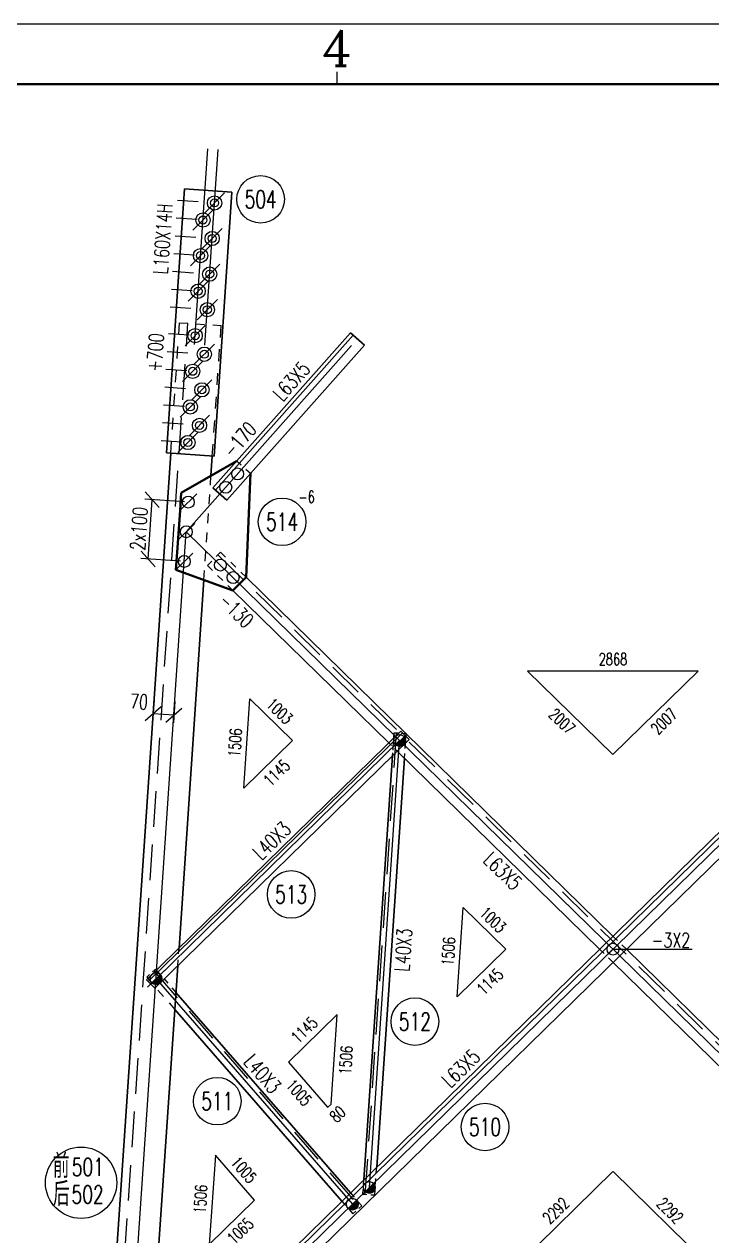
# Model space of a CAD drawing. Header units: millimetres. Extents: x 0 to 11880, y 0 to 8400.
# Drawn here: x 2629 to 4939, y 4325 to 8400 of the extents above; entities that cross this region are included whole.
import ezdxf
from ezdxf.enums import TextEntityAlignment as Align

# ---------------------------------------------------------------- set-up
doc = ezdxf.new("R2010")
doc.units = ezdxf.units.MM
doc.header["$LTSCALE"] = 240
doc.header["$PDMODE"] = 3
for name, pattern in [('ANGLCEN', [2, 1.25, -0.25, 0.25, -0.25]), ('AOUTLINE', [6, 1, 1, 1, 1, 1, 1]), ('BOUTLINE', [6, 1, 1, 1, 1, 1, 1]), ('END1A', [6, 1, 1, 1, 1, 1, 1]), ('END2A', [6, 1, 1, 1, 1, 1, 1]), ('HIDDEN', [0.375, 0.25, -0.125]), ('THICKA', [6, 1, 1, 1, 1, 1, 1]), ('THICKB', [0.75, 0.5, -0.25])]:
    doc.linetypes.add(name, pattern=pattern)
for name, color, linetype in [('AUXI', 7, 'Continuous'), ('BACK', 7, 'Continuous'), ('FOLD', 7, 'Continuous'), ('FRONT', 7, 'Continuous'), ('MAIN', 7, 'Continuous'), ('PLATE', 7, 'Continuous'), ('TRIANGLES', 1, 'Continuous')]:
    doc.layers.add(name, color=color, linetype=linetype)
doc.styles.add('COMPLEX', font='COMPLEX')
doc.styles.add('HZTXT', font='txt', dxfattribs={"width": 0.8, "bigfont": 'hztxt'})
doc.styles.add('SIMPLEX', font='simplex', dxfattribs={"width": 0.7, "bigfont": 'HZTXT'})
doc.styles.add('仿宋', font='SIMFANG.TTF')
doc.dimstyles.new('ISO-25', dxfattribs={"dimtxt": 2.5, "dimasz": 2.5, "dimexe": 1.25, "dimexo": 0.625, "dimtad": 1, "dimtxsty": 'Standard', "dimcen": 2.5, "dimadec": 0, "dimazin": 0, "dimtfac": 1, "dimtmove": 0, "dimatfit": 3, "dimfxl": 0, "dimarcsym": 0})

# ---------------------------------------------------------------- blocks, each defined once
blk = doc.blocks.new('TRIANGLE1TXT')
at = {"layer": 'TRIANGLES', "style": 'SIMPLEX', "width": 0.7}
blk.add_attdef('TRIANGLE1TXT', text='', height=40, dxfattribs=at).set_placement((0, 0), align=Align.MIDDLE)
blk = doc.blocks.new('TRIANGLE1S')
at = {"layer": 'TRIANGLES', "color": 1, "linetype": 'Continuous', "lineweight": 0}
blk.add_line((0, 0), (1, 0), dxfattribs=at)
at = {"layer": 'TRIANGLES', "style": '仿宋', "flags": 1}
for tag, p in [('SIDEMARK1', (0.394, 0.0116)), ('SIDEMARK2', (0.394, -0.0111)), ('SIDELENGTH', (0.3945, 0.0379)), ('SIDEMARK3', (0.394, -0.0342)), ('SIDEMARK4', (0.394, -0.0569))]:
    blk.add_attdef(tag, p, '', height=0.0177, dxfattribs=at)
blk = doc.blocks.new('*E26')
at = {"layer": 'TRIANGLES', "zscale": 0.2}
for p, xscale, yscale, rotation in [((4320.6, 6542.5), 400.9034016017746, 0.2000000000007276, 315.6747029356539), ((4607.4, 6262.4), 400.9034016017765, 0.2000000000007276, 44.32529706434585), ((3367, 6149.6), 300.6894120184463, 0.2000000000007276, 86.11938104695875), ((3387.3, 6449.6), 200.4517008008883, 0.2000000000007276, 315.6747029356538), ((3530.7, 6309.5), 228.8979498336491, 0.2000000000007276, 224.3252970643454), ((4084, 5449.2), 300.6894120184482, 0.2000000000007276, 86.1193810469586), ((4104.3, 5749.2), 200.4517008008863, 0.2000000000007276, 315.674702935654), ((4247.7, 5609.2), 228.8979498336522, 0.2000000000007276, 224.3252970643459), ((3680.1, 5389.6), 228.8979498336516, 0.1999999999998181, 224.3252970643455), ((3659.7, 5089.6), 300.6894120184491, 0.1999999999998181, 86.11938104695861), ((3516.3, 5229.7), 200.7132975475414, 0.1999999999998181, 311.1037495621055), ((3648.3, 5078.4), 15.99999999999799, 0.1999999999998181, 44.32529706434653), ((3271, 4917.9), 300.6894120184472, 0.1999999999998181, 266.1193810469588), ((3402.9, 4766.7), 200.7132975475395, 0.1999999999998181, 131.1037495621053), ((4607.4, 4863.3), 457.7958996673013, 0.1999999999998181, 224.3252970643458), ((4934.9, 4543.4), 457.7958996672987, 0.1999999999998181, 135.6747029356538), ((3250.6, 4617.9), 212.8979498336517, 0.1999999999998181, 44.32529706434585)]:
    blk.add_blockref('TRIANGLE1S', p, dxfattribs=dict(at, xscale=xscale, yscale=yscale, rotation=rotation))
at = {"layer": 'TRIANGLES'}
for p, rotation, values in [((3487, 6408.1), 315.6747029356281, {'TRIANGLE1TXT': '1003'}), ((4436.1, 6373.8), 315.6747029356281, {'TRIANGLE1TXT': '2007'}), ((4778.8, 6373.8), 44.32529706436259, {'TRIANGLE1TXT': '2007'}), ((3337.2, 6302.3), 86.11938104688305, {'TRIANGLE1TXT': '1506'}), ((3476.8, 6200.9), 44.32529706436259, {'TRIANGLE1TXT': '1145'}), ((4204, 5707.8), 315.6747029356281, {'TRIANGLE1TXT': '1003'}), ((4054.2, 5601.9), 86.11938104688305, {'TRIANGLE1TXT': '1506'}), ((4193.8, 5500.6), 44.32529706436259, {'TRIANGLE1TXT': '1145'}), ((3570.2, 5338.3), 44.32529706436245, {'TRIANGLE1TXT': '1145'}), ((3709.8, 5236.9), 86.11938104698669, {'TRIANGLE1TXT': '1506'}), ((3552.1, 5127.8), 311.1037495620935, {'TRIANGLE1TXT': '1005'}), ((3681.9, 5055.4), 44.32529706436259, {'TRIANGLE1TXT': '80'}), ((3367.1, 4868.6), 311.1037495620935, {'TRIANGLE1TXT': '1005'}), ((3220.9, 4770.6), 86.11938104698669, {'TRIANGLE1TXT': '1506'}), ((4415.7, 4732), 44.32529706436245, {'TRIANGLE1TXT': '2292'}), ((4799.1, 4732), 315.6747029356281, {'TRIANGLE1TXT': '2292'}), ((3354.7, 4663.7), 44.32529706436259, {'TRIANGLE1TXT': '1065'})]:
    blk.add_blockref('TRIANGLE1TXT', p, dxfattribs=dict(at, rotation=rotation)).add_auto_attribs(values)
blk = doc.blocks.new('MAINANGLE')
at = {"layer": 'MAIN', "color": 2, "linetype": 'ANGLCEN', "lineweight": 0}
blk.add_line((-0.5, 0), (0.5, 0), dxfattribs=at)
at = {"layer": 'MAIN', "style": 'HZTXT', "width": 0.8, "flags": 1}
for tag, p in [('ATYPE', (-0.12897, 0.18894)), ('Q235345', (-0.12897, 0.13894)), ('ALENGTH', (-0.12897, 0.08894)), ('ABACK1', (-0.12897, 0.03894)), ('ABACK2', (-0.12897, -0.01106)), ('SCROWTYP', (-0.12897, -0.06106)), ('SCROWPS1', (-0.12897, -0.11106)), ('SCROWPS2', (-0.12897, -0.16106)), ('SCROWQT1', (-0.12897, -0.21106)), ('SCROWQT2', (-0.12897, -0.26106)), ('SQUIRE', (-0.12897, -0.31106)), ('MAINOR', (-0.12897, -0.36106)), ('TOWER3D', (-0.12897, -0.41106)), ('REMARK', (-0.12897, -0.46106))]:
    blk.add_attdef(tag, p, '', height=0.05, dxfattribs=at)
blk = doc.blocks.new('AUXIANGLE')
at = {"layer": 'AUXI', "color": 2, "linetype": 'ANGLCEN', "lineweight": 0}
blk.add_line((-0.5, 0), (0.5, 0), dxfattribs=at)
at = {"layer": 'AUXI', "style": 'HZTXT', "width": 0.8, "flags": 1}
for tag, p in [('ATYPE', (-0.129, 0.1889)), ('Q235345', (-0.129, 0.1389)), ('ALENGTH', (-0.129, 0.0889)), ('ABACK1', (-0.129, 0.0389)), ('ABACK2', (-0.129, -0.0111)), ('SCROWTYP', (-0.129, -0.0611)), ('SCROWPS1', (-0.129, -0.1111)), ('SCROWPS2', (-0.129, -0.1611)), ('SCROWQT1', (-0.129, -0.2111)), ('SCROWQT2', (-0.129, -0.2611)), ('SQUIRE', (-0.129, -0.3111)), ('MAINOR', (-0.129, -0.3611)), ('TOWER3D', (-0.129, -0.4111))]:
    blk.add_attdef(tag, p, '', height=0.05, dxfattribs=at)
at = {"layer": 'FRONT', "style": 'HZTXT', "width": 0.8, "flags": 1}
for tag, p in [('REMARK', (-0.1232, -0.4753)), ('REMARK1', (-0.1232, -0.5252)), ('REMARK2', (-0.1232, -0.5789)), ('REMARK3', (-0.1232, -0.6364)), ('REMARK4', (-0.1232, -0.6939)), ('REMARK5', (-0.1232, -0.751)), ('REMARK6', (-0.1232, -0.8155)), ('REMARK7', (-0.1232, -0.8775)), ('REMARK8', (-0.1232, -0.9445)), ('REMARK9', (-0.1232, -1.0089)), ('REMARK10', (-0.1232, -1.071))]:
    blk.add_attdef(tag, p, '', height=0.05, dxfattribs=at)
blk = doc.blocks.new('ANGLE_TYPE')
at = {"color": 3, "style": 'SIMPLEX', "width": 0.7}
blk.add_attdef('ANGLESIZE', text='', height=50, dxfattribs=at).set_placement((0, 0), align=Align.CENTER)
blk = doc.blocks.new('FRONTANGLE')
at = {"layer": 'FRONT', "color": 2, "linetype": 'ANGLCEN', "lineweight": 0}
blk.add_line((-0.5, 0), (0.5, 0), dxfattribs=at)
at = {"layer": 'FRONT', "style": 'HZTXT', "width": 0.8, "flags": 1}
for tag, p in [('ATYPE', (-0.12897, 0.18894)), ('Q235345', (-0.12897, 0.13894)), ('ALENGTH', (-0.12897, 0.08894)), ('ABACK1', (-0.12897, 0.03894)), ('ABACK2', (-0.12897, -0.01106)), ('SCROWTYP', (-0.12897, -0.06106)), ('SCROWPS1', (-0.12897, -0.11106)), ('SCROWPS2', (-0.12897, -0.16106)), ('SCROWQT1', (-0.12897, -0.21106)), ('SCROWQT2', (-0.12897, -0.26106)), ('SQUIRE', (-0.12897, -0.31106)), ('MAINOR', (-0.12897, -0.36106)), ('TOWER3D', (-0.12897, -0.41106)), ('REMARK', (-0.12897, -0.46106)), ('REMARK1', (-0.12897, -0.51093)), ('REMARK2', (-0.12897, -0.56463)), ('REMARK3', (-0.12897, -0.62216)), ('REMARK4', (-0.12897, -0.6797)), ('REMARK5', (-0.12897, -0.73674)), ('REMARK6', (-0.12897, -0.80123)), ('REMARK7', (-0.12897, -0.86324)), ('REMARK8', (-0.12897, -0.93021)), ('REMARK9', (-0.12897, -0.9947)), ('REMARK10', (-0.12897, -1.0567))]:
    blk.add_attdef(tag, p, '', height=0.05, dxfattribs=at)
blk = doc.blocks.new('BACKANGLE')
at = {"layer": 'BACK', "color": 2, "linetype": 'ANGLCEN', "lineweight": 0}
blk.add_line((-0.5, 0), (0.5, 0), dxfattribs=at)
at = {"layer": 'BACK', "style": 'HZTXT', "width": 0.8, "flags": 1}
for tag, p in [('ATYPE', (-0.12897, 0.18894)), ('Q235345', (-0.12897, 0.13894)), ('ALENGTH', (-0.12897, 0.08894)), ('ABACK1', (-0.12897, 0.03894)), ('ABACK2', (-0.12897, -0.01106)), ('SCROWTYP', (-0.12897, -0.06106)), ('SCROWPS1', (-0.12897, -0.11106)), ('SCROWPS2', (-0.12897, -0.16106)), ('SCROWQT1', (-0.12897, -0.21106)), ('SCROWQT2', (-0.12897, -0.26106)), ('SQUIRE', (-0.12897, -0.31106)), ('MAINOR', (-0.12897, -0.36106)), ('TOWER3D', (-0.12897, -0.41106))]:
    blk.add_attdef(tag, p, '', height=0.05, dxfattribs=at)
at = {"layer": 'FRONT', "style": 'HZTXT', "width": 0.8, "flags": 1}
for tag, p in [('REMARK', (-0.12367, -0.47698)), ('REMARK1', (-0.12367, -0.52685)), ('REMARK2', (-0.12367, -0.58055)), ('REMARK3', (-0.12367, -0.63808)), ('REMARK4', (-0.12367, -0.69562)), ('REMARK5', (-0.12367, -0.75267)), ('REMARK6', (-0.12367, -0.81715)), ('REMARK7', (-0.12367, -0.87916)), ('REMARK8', (-0.12367, -0.94613)), ('REMARK9', (-0.12367, -1.01062)), ('REMARK10', (-0.12367, -1.07263))]:
    blk.add_attdef(tag, p, '', height=0.05, dxfattribs=at)
blk = doc.blocks.new('Angle_BE')
at = {"color": 1, "style": 'SIMPLEX', "width": 0.7}
blk.add_attdef('BACK_ANGLE_END', text='', height=50, dxfattribs=at).set_placement((0, 0), align=Align.CENTER)
blk = doc.blocks.new('SM16X40')
at = {"color": 1}
blk.add_lwpolyline([(7.2, 7.2, 19.5, 19.5, -1.005029), (-7.3, -7.2, 9.76, 9.76, 1.005029)], format="xyseb", dxfattribs=at)
blk.add_circle((0, 0), 20, dxfattribs=at)
at = {"color": 5, "style": 'HZTXT', "width": 0.8}
for tag, p, flags in [('SCROWTYPE', (-15, 36.6), 3), ('REMARK1', (-15, 27.4), 1), ('REMARK2', (-15, 18.2), 1)]:
    blk.add_attdef(tag, p, '', height=8, dxfattribs=dict(at, flags=flags))
blk = doc.blocks.new('SM20X45')
at = {"color": 1}
blk.add_circle((0, 0), 20, dxfattribs=at)
at = {"color": 5, "style": 'HZTXT', "width": 0.8}
for tag, p, flags in [('SCROWTYPE', (-15, 36.6), 3), ('REMARK1', (-15, 27.4), 1), ('REMARK2', (-15, 18.2), 1)]:
    blk.add_attdef(tag, p, '', height=8, dxfattribs=dict(at, flags=flags))
blk = doc.blocks.new('SM20X55')
at = {"color": 1}
blk.add_line((-28.2, -28.4), (28.2, 28.4), dxfattribs=at)
blk.add_circle((0, 0), 20, dxfattribs=at)
at = {"color": 5, "style": 'HZTXT', "width": 0.8}
for tag, p, flags in [('SCROWTYPE', (-15, 36.6), 3), ('REMARK1', (-15, 27.4), 1), ('REMARK2', (-15, 18.2), 1)]:
    blk.add_attdef(tag, p, '', height=8, dxfattribs=dict(at, flags=flags))
blk = doc.blocks.new('SM24X65')
at = {"color": 1}
blk.add_line((-33.9, -34), (33.9, 34), dxfattribs=at)
for radius in [24, 13.5]:
    blk.add_circle((0, 0), radius, dxfattribs=at)
at = {"color": 5, "style": 'HZTXT', "width": 0.8}
for tag, p, flags in [('SCROWTYPE', (-15, 36.6), 3), ('REMARK1', (-15, 27.4), 1), ('REMARK2', (-15, 18.2), 1)]:
    blk.add_attdef(tag, p, '', height=8, dxfattribs=dict(at, flags=flags))
blk = doc.blocks.new('_Oblique')
at = {"color": 0, "linetype": 'ByBlock', "lineweight": -2}
blk.add_line((-0.5, -0.5), (0.5, 0.5), dxfattribs=at)
blk = doc.blocks.new('*D59')
at = {"color": 0, "lineweight": -2}
for p, q in [((3167.7, 6793.5), (3033.6, 6802.6)), ((3045, 6601.3), (3058.5, 6800.9)), ((3154.2, 6593.9), (3020.1, 6603))]:
    blk.add_line(p, q, dxfattribs=at)
at = {"layer": 'Defpoints', "color": 0}
for p in [(3058.5, 6800.9), (3180.2, 6792.6), (3166.6, 6593.1)]:
    blk.add_point(p, dxfattribs=at)
at = {"color": 0, "lineweight": -2, "xscale": 50, "yscale": 50, "zscale": 50}
for p, rotation in [((3058.5, 6800.9), 86.12821083652747), ((3045, 6601.3), 266.1282108365275)]:
    blk.add_blockref('_Oblique', p, dxfattribs=dict(at, rotation=rotation))
at = {"color": 0, "insert": (3014.3, 6703.6), "char_height": 50, "attachment_point": 5, "rotation": 86.1282, "style": 'SIMPLEX'}
blk.add_mtext('2x100', dxfattribs=at)
blk = doc.blocks.new('DQ_OR_DB')
at = {"color": 3}
blk.add_line((0, 0), (143, 0), dxfattribs=at)
at = {"color": 1, "style": 'SIMPLEX', "width": 0.7}
blk.add_attdef('DQDBMARK1', text='', height=50, dxfattribs=at).set_placement((71.5, 30.5), align=Align.MIDDLE_CENTER)
at = {"color": 5, "style": 'SIMPLEX', "width": 0.8, "flags": 1}
blk.add_attdef('DQDBQTY', text='', height=10, dxfattribs=at).set_placement((136.4, -36.7), align=Align.CENTER)
at = {"color": 5, "style": 'HZTXT', "width": 0.8, "flags": 1}
blk.add_attdef('DQDBTYPE', text='', height=8, dxfattribs=at).set_placement((135.7, -41.9), align=Align.MIDDLE_CENTER)
blk.add_attdef('DQDBMARK2', (114.5, -23.7), '', height=8, dxfattribs=at)
blk = doc.blocks.new('SM16X50')
at = {"color": 1}
blk.add_line((-28.2, -28.3), (28.2, 28.4), dxfattribs=at)
blk.add_lwpolyline([(7.2, 7.3, 19.5, 19.5, -1.005029), (-7.3, -7.2, 9.76, 9.76, 1.005029)], format="xyseb", dxfattribs=at)
blk.add_circle((0, 0), 20, dxfattribs=at)
at = {"color": 5, "style": 'HZTXT', "width": 0.8}
for tag, p, flags in [('SCROWTYPE', (-15.1, 36.6), 3), ('REMARK1', (-15.1, 27.5), 1), ('REMARK2', (-15.1, 18.3), 1)]:
    blk.add_attdef(tag, p, '', height=8, dxfattribs=dict(at, flags=flags))
blk = doc.blocks.new('BomFrontRear12')
at = {"color": 7, "linetype": 'Continuous', "lineweight": -3}
blk.add_circle((0, 0), 120, dxfattribs=at)
at = {"color": 1, "style": 'HZTXT', "width": 0.7}
for s, p in [('前', (-95.2, 16)), ('后', (-94.2, -77.9))]:
    blk.add_text(s, height=80, dxfattribs=at).set_placement(p)
at = {"color": 1, "style": 'SIMPLEX', "width": 0.7}
for tag, p in [('ITEMNUMBER1', (22.7, 22.7)), ('ITEMNUMBER2', (21.8, -69.9))]:
    blk.add_attdef(tag, text='', height=60, dxfattribs=at).set_placement(p, align=Align.CENTER)
at = {"color": 1, "style": 'HZTXT', "width": 0.8, "flags": 1}
for tag, p in [('ITEMTYPE', (2.7, -49.5)), ('ITEMLENGTH', (4.9, -88.4)), ('ITEMQTY', (4.9, -127.2)), ('ITEMWEIGHT', (7, -168.2)), ('ITEMREMARK', (4.9, -209.2)), ('ITEMREM1', (7, -252.4)), ('ITEMREM2', (11.4, -299.8))]:
    blk.add_attdef(tag, text='', height=30, dxfattribs=at).set_placement(p, align=Align.CENTER)
blk = doc.blocks.new('BomGeneraL8')
at = {"color": 7, "linetype": 'Continuous', "lineweight": -3}
blk.add_circle((0, 0), 80, dxfattribs=at)
at = {"color": 1, "style": 'SIMPLEX', "width": 0.7}
blk.add_attdef('ITEMNUMBER', text='', height=60, dxfattribs=at).set_placement((0, 0), align=Align.MIDDLE)
at = {"color": 1, "style": 'HZTXT', "width": 0.8, "flags": 1}
for tag, p in [('ITEMTYPE', (2.7, -49.5)), ('ITEMLENGTH', (9.7, -90.8)), ('ITEMQTY', (4.9, -127.2)), ('ITEMWEIGHT', (4.6, -170.6)), ('ITEMREMARK', (4.9, -209.2)), ('ITEMREM1', (7, -252.4)), ('ITEMREM2', (11.4, -299.8))]:
    blk.add_attdef(tag, text='', height=30, dxfattribs=at).set_placement(p, align=Align.CENTER)
blk = doc.blocks.new('BomGeneraL8_')
at = {"color": 7, "linetype": 'Continuous', "lineweight": -3}
blk.add_circle((0, 0), 80, dxfattribs=at)
at = {"color": 1, "style": 'SIMPLEX', "width": 0.7}
blk.add_attdef('ITEMLENGTH', text='', height=40, dxfattribs=at).set_placement((82.2, 63.8), align=Align.CENTER)
blk.add_attdef('ITEMNUMBER', text='', height=60, dxfattribs=at).set_placement((0, 0), align=Align.MIDDLE)
at = {"color": 1, "style": 'HZTXT', "width": 0.8, "flags": 1}
for tag, p in [('ITEMTYPE', (2.7, -49.5)), ('ITEMQTY', (4.9, -127.2)), ('ITEMWEIGHT', (4.6, -170.6)), ('ITEMREMARK', (4.9, -209.2)), ('ITEMREM1', (7, -252.4)), ('ITEMREM2', (11.4, -299.8))]:
    blk.add_attdef(tag, text='', height=30, dxfattribs=at).set_placement(p, align=Align.CENTER)
blk = doc.blocks.new('*D99')
at = {"color": 0, "lineweight": -2}
for p, q in [((3064.9, 6126.9), (3060.1, 6055.7)), ((3134.8, 6122.2), (3130, 6050.9)), ((3131.6, 6075.9), (3061.8, 6080.6))]:
    blk.add_line(p, q, dxfattribs=at)
at = {"layer": 'Defpoints', "color": 0}
for p in [(3065.8, 6139.4), (3135.6, 6134.7), (3061.8, 6080.6)]:
    blk.add_point(p, dxfattribs=at)
at = {"color": 0, "lineweight": -2, "xscale": 50, "yscale": 50, "zscale": 50}
for p, rotation in [((3061.8, 6080.6), 176.1282108365274), ((3131.6, 6075.9), 356.1282108365273)]:
    blk.add_blockref('_Oblique', p, dxfattribs=dict(at, rotation=rotation))
at = {"color": 0, "insert": (3014.3, 6121.7), "char_height": 50, "attachment_point": 5, "rotation": 356.1282, "style": 'SIMPLEX'}
blk.add_mtext('70', dxfattribs=at)

msp = doc.modelspace()

# ---------------------------------------------------------------- linework, layer by layer
at = {"color": 7}
for p, q in [((11880, 8400), (0, 8400)), ((3680, 8200), (3680, 8240)), ((3200.98, 7322.45), (3245.54, 7980.94)), ((3235.9, 7320.09), (3280.46, 7978.58)), ((3213.43, 7802.7), (3143.59, 7807.43)), ((3209.38, 7742.84), (3139.54, 7747.57)), ((3205.33, 7682.98), (3135.49, 7687.71)), ((3201.28, 7623.12), (3131.44, 7627.84)), ((3197.23, 7563.25), (3127.39, 7567.98)), ((3193.18, 7503.39), (3123.34, 7508.12)), ((3189.13, 7443.53), (3119.28, 7448.25)), ((3183.05, 7353.73), (3113.21, 7358.46)), ((3179, 7293.87), (3109.16, 7298.6)), ((3174.95, 7234.01), (3105.1, 7238.73)), ((3170.89, 7174.14), (3101.05, 7178.87)), ((3166.84, 7114.28), (3097, 7119.01)), ((3162.79, 7054.42), (3092.95, 7059.14)), ((3158.74, 6994.55), (3088.9, 6999.28)), ((4607.4, 5289.05), (4730.93, 5289.05))]:
    msp.add_line(p, q, dxfattribs=at)
at = {"color": 7, "linetype": 'Continuous', "const_width": 7.2}
msp.add_lwpolyline([(11675.68, 8198.31), (502.08, 8198.31)], dxfattribs=at)
at = {"layer": 'BACK', "color": 7, "linetype": 'HIDDEN', "lineweight": 5}
for p, q in [((3288.38, 6624.4), (3273.69, 6609.39)), ((3288.38, 6624.4), (3305.53, 6607.61)), ((3259, 6594.39), (3244.31, 6579.38)), ((3244.31, 6579.38), (3261.46, 6562.59)), ((3322.68, 6590.82), (3339.83, 6574.03)), ((3278.61, 6545.8), (3295.76, 6529.01)), ((3356.98, 6557.24), (3374.13, 6540.45)), ((3312.91, 6512.22), (3330.06, 6495.43)), ((3871.03, 6000.86), (3872.14, 6017.28)), ((3872.14, 6017.28), (3885.18, 6016.4)), ((3898.22, 6015.51), (3911.25, 6014.63)), ((3910.88, 5997.37), (3912, 6013.9)), ((3853.59, 5982.92), (3863.12, 5973.59)), ((3866.91, 5939.97), (3867.54, 5949.32)), ((3868.17, 5958.68), (3868.8, 5968.03)), ((3868.8, 5968.03), (3869.92, 5984.44)), ((3872.65, 5964.26), (3882.18, 5954.93)), ((3908.64, 5964.29), (3909.76, 5980.83)), ((3906.4, 5931.22), (3907.52, 5947.75)), ((4607.4, 5333.13), (4622.41, 5318.44)), ((4637.42, 5303.75), (4652.43, 5289.05)), ((4562.37, 5289.05), (4577.38, 5274.36)), ((4592.39, 5259.67), (4607.4, 5244.97)), ((3060.28, 5212.67), (3070.33, 5221.42)), ((3070.33, 5221.42), (3084, 5205.72)), ((3040.16, 5195.16), (3050.22, 5203.91)), ((3040.16, 5195.16), (3059.1, 5173.41)), ((3097.67, 5190.02), (3111.33, 5174.32)), ((3078.03, 5151.65), (3096.97, 5129.9)), ((3125, 5158.62), (3138.66, 5142.92)), ((3115.9, 5108.15), (3134.84, 5086.4)), ((3812.04, 4536.87), (3813.32, 4555.76)), ((3769.26, 4497.14), (3770.38, 4513.73)), ((3809.48, 4499.11), (3810.76, 4517.99)), ((3725.02, 4469.32), (3737.66, 4454.8)), ((3767.01, 4463.96), (3768.13, 4480.55)), ((3780.29, 4463.06), (3767.01, 4463.96)), ((3806.85, 4461.27), (3793.57, 4462.17)), ((3806.93, 4461.34), (3808.2, 4480.22)), ((3696.39, 4441.29), (3708.51, 4427.36)), ((3720.64, 4413.43), (3732.76, 4399.51)), ((3742.82, 4408.26), (3732.76, 4399.51)), ((3750.29, 4440.29), (3762.93, 4425.77)), ((3762.93, 4425.77), (3752.87, 4417.02))]:
    msp.add_line(p, q, dxfattribs=at)
at = {"layer": 'BACK', "color": 7, "linetype": 'THICKB', "lineweight": 0}
for p, q in [((3279.57, 6615.4), (6147.41, 3807.9)), ((3774.99, 4463.42), (3880.12, 6016.74)), ((3064.3, 5216.17), (3756.9, 4420.52))]:
    msp.add_line(p, q, dxfattribs=at)
at = {"layer": 'BACK', "color": 7, "linetype": 'AOUTLINE', "lineweight": 30}
for p, q in [((3374.13, 6540.45), (4607.4, 5333.13)), ((3770.38, 4513.73), (3866.91, 5939.97)), ((4652.43, 5289.05), (5401.49, 4555.76)), ((3138.66, 5142.92), (3725.02, 4469.32))]:
    msp.add_line(p, q, dxfattribs=at)
at = {"layer": 'BACK', "color": 7, "linetype": 'BOUTLINE', "lineweight": 30}
for p, q in [((3330.06, 6495.43), (3853.59, 5982.92)), ((3912, 6013.9), (3912.05, 6014.58)), ((3882.18, 5954.93), (4562.37, 5289.05)), ((3813.32, 4555.76), (3906.4, 5931.22)), ((4607.4, 5244.97), (5407.88, 4461.34)), ((3134.84, 5086.4), (3696.39, 4441.29)), ((3806.92, 4461.26), (3806.93, 4461.34))]:
    msp.add_line(p, q, dxfattribs=at)
at = {"layer": 'BACK', "color": 7, "linetype": 'END2A', "lineweight": 30}
msp.add_line((3911.25, 6014.63), (3912.05, 6014.58), dxfattribs=at)
at = {"layer": 'BACK', "color": 7, "linetype": 'END1A', "lineweight": 30}
msp.add_line((3806.92, 4461.26), (3806.85, 4461.27), dxfattribs=at)
at = {"layer": 'FOLD', "color": 7, "linetype": 'AOUTLINE', "lineweight": 30}
msp.add_line((3107.15, 6957.95), (3167.25, 7845.92), dxfattribs=at)
at = {"layer": 'FOLD', "color": 7, "linetype": 'END2A', "lineweight": 30}
msp.add_line((3167.25, 7845.92), (3326.88, 7835.12), dxfattribs=at)
at = {"layer": 'FOLD', "color": 7, "linetype": 'BOUTLINE', "lineweight": 30}
msp.add_line((3266.79, 6947.15), (3326.88, 7835.12), dxfattribs=at)
at = {"layer": 'FOLD', "color": 7, "linetype": 'END1A', "lineweight": 30}
msp.add_line((3266.79, 6947.15), (3107.15, 6957.95), dxfattribs=at)
at = {"layer": 'FRONT', "color": 7, "linetype": 'AOUTLINE', "lineweight": 30}
for p, q in [((3262.57, 6841), (3724.7, 7362.51)), ((3039.8, 5186.25), (3894.28, 6022.74)), ((3058.63, 3816.95), (5302.8, 6013.9))]:
    msp.add_line(p, q, dxfattribs=at)
at = {"layer": 'FRONT', "color": 7, "linetype": 'THICKA', "lineweight": 0}
for p, q in [((3272, 6832.64), (3734.13, 7354.15)), ((3067.44, 3807.95), (5935.28, 6615.44)), ((3045.39, 5180.53), (3899.87, 6017.03))]:
    msp.add_line(p, q, dxfattribs=at)
at = {"layer": 'FRONT', "color": 7, "linetype": 'END2A', "lineweight": 30}
for p, q in [((3724.7, 7362.51), (3771.85, 7320.73)), ((3894.28, 6022.74), (3922.26, 5994.16))]:
    msp.add_line(p, q, dxfattribs=at)
at = {"layer": 'FRONT', "color": 7, "linetype": 'BOUTLINE', "lineweight": 30}
for p, q in [((3309.72, 6799.22), (3771.85, 7320.73)), ((3067.78, 5157.66), (3922.26, 5994.16)), ((3102.7, 3771.93), (5308.4, 5931.22))]:
    msp.add_line(p, q, dxfattribs=at)
at = {"layer": 'FRONT', "color": 7, "linetype": 'END1A', "lineweight": 30}
for p, q in [((3262.57, 6841), (3309.72, 6799.22)), ((3067.78, 5157.66), (3039.8, 5186.25))]:
    msp.add_line(p, q, dxfattribs=at)
at = {"layer": 'MAIN', "color": 7, "linetype": 'THICKB', "lineweight": 0}
msp.add_line((2772.44, 1390.37), (3178.76, 7394.11), dxfattribs=at)
at = {"layer": 'MAIN', "color": 7, "linetype": 'HIDDEN', "lineweight": 5}
for p, q in [((3148.13, 7356.1), (3150.83, 7396)), ((3150.83, 7396), (3178.76, 7394.11)), ((3206.7, 7392.22), (3234.64, 7390.33)), ((3262.57, 7388.44), (3290.51, 7386.55)), ((3287.81, 7346.64), (3290.51, 7386.55)), ((3142.73, 7276.28), (3145.43, 7316.19)), ((3282.41, 7266.82), (3285.11, 7306.73)), ((3137.32, 7196.46), (3140.03, 7236.37)), ((3277, 7187.01), (3279.71, 7226.92)), ((3131.92, 7116.64), (3134.62, 7156.55)), ((3271.6, 7107.19), (3274.3, 7147.1)), ((3126.52, 7036.83), (3129.22, 7076.73)), ((3266.2, 7027.37), (3268.9, 7067.28)), ((3121.12, 6957.01), (3123.82, 6996.92)), ((3260.8, 6947.55), (3263.5, 6987.46)), ((3254.18, 6849.82), (3256.34, 6881.72)), ((3249.87, 6786.01), (3252.02, 6817.91)), ((3245.55, 6722.2), (3247.71, 6754.11)), ((3241.23, 6658.4), (3243.39, 6690.3)), ((3236.91, 6594.59), (3239.07, 6626.49)), ((3232.59, 6530.78), (3234.75, 6562.68)), ((3147.47, 5272.99), (3148.82, 5292.98)), ((3144.76, 5233.03), (3146.11, 5253.01))]:
    msp.add_line(p, q, dxfattribs=at)
at = {"layer": 'MAIN', "color": 7, "linetype": 'AOUTLINE', "lineweight": 30}
msp.add_line((2744.5, 1392.26), (3121.12, 6957.01), dxfattribs=at)
at = {"layer": 'MAIN', "color": 7, "linetype": 'BOUTLINE', "lineweight": 30}
for p, q in [((3256.34, 6881.72), (3260.8, 6947.55)), ((3148.82, 5292.98), (3232.59, 6530.78)), ((3051.88, 3860.68), (3144.76, 5233.03))]:
    msp.add_line(p, q, dxfattribs=at)
at = {"layer": 'PLATE', "color": 7, "lineweight": 40}
for p, q in [((3342.08, 6930.88), (3156.24, 6824.33)), ((3342.16, 6930.81), (3342.08, 6930.88)), ((3374.2, 6540.53), (3389.38, 6888.96)), ((3389.38, 6888.96), (3389.31, 6889.03)), ((3156.24, 6824.33), (3152.19, 6764.47)), ((3152.19, 6764.47), (3142.73, 6624.79)), ((3142.73, 6624.79), (3138.68, 6564.93)), ((3138.68, 6564.93), (3329.99, 6495.36)), ((3329.99, 6495.36), (3374.2, 6540.53))]:
    msp.add_line(p, q, dxfattribs=at)
at = {"layer": 'PLATE', "color": 7, "linetype": 'HIDDEN', "lineweight": 5}
for p, q in [((3357.88, 6916.88), (3342.16, 6930.81)), ((3389.31, 6889.03), (3373.59, 6902.96))]:
    msp.add_line(p, q, dxfattribs=at)

# ---------------------------------------------------------------- block references
at = {"color": 7}
for name, p, values in [('BomGeneraL8', (3423.18, 7811.17), {'ITEMNUMBER': '504'}), ('BomGeneraL8_', (3495.33, 6726.4), {'ITEMNUMBER': '514', 'ITEMLENGTH': '-6'}), ('BomGeneraL8', (3525.85, 5473.15), {'ITEMNUMBER': '513'}), ('DQ_OR_DB', (4730.93, 5289.05), {'DQDBMARK1': '-3X2'}), ('BomGeneraL8', (3941.67, 5045.39), {'ITEMNUMBER': '512'}), ('BomGeneraL8', (3277.55, 4777.76), {'ITEMNUMBER': '511'}), ('BomGeneraL8', (4177.4, 4691.07), {'ITEMNUMBER': '510'}), ('BomFrontRear12', (2819.77, 4503.61), {'ITEMNUMBER1': '501', 'ITEMNUMBER2': '502'})]:
    msp.add_blockref(name, p, dxfattribs=at).add_auto_attribs(values)
for name, p in [('SM24X65', (3268.31, 7798.99)), ('SM24X65', (3229.34, 7741.49)), ('SM24X65', (3260.21, 7679.27)), ('SM24X65', (3221.23, 7621.77)), ('SM24X65', (3252.1, 7559.54)), ('SM24X65', (3213.13, 7502.04)), ('SM24X65', (3244, 7439.81)), ('SM24X65', (3203, 7352.38)), ('SM24X65', (3233.87, 7290.16)), ('SM24X65', (3194.9, 7232.66)), ('SM24X65', (3225.77, 7170.43)), ('SM24X65', (3186.8, 7112.93)), ('SM24X65', (3217.67, 7050.7)), ('SM24X65', (3178.69, 6993.2)), ('SM20X45', (3345.84, 6887.47)), ('SM20X45', (3306.05, 6842.56)), ('SM20X55', (3180.15, 6792.65)), ('SM20X55', (3173.4, 6692.88)), ('SM20X55', (3166.65, 6593.1)), ('SM20X45', (3287.78, 6580.9)), ('SM20X45', (3330.66, 6538.93)), ('SM16X40', (3890.4, 5990.99)), ('SM20X55', (4607.4, 5289.05)), ('SM16X50', (3071.66, 5189.43)), ('SM16X40', (3788.65, 4487.56)), ('SM16X40', (3731.43, 4431.49))]:
    msp.add_blockref(name, p, dxfattribs=at)
for name, p, rotation, values in [('ANGLE_TYPE', (3119.18, 7676.44), 86.12821083649449, {'ANGLESIZE': 'L160X14H'}), ('Angle_BE', (3094.13, 7294.29), 86.12821083649416, {'BACK_ANGLE_END': '+700'}), ('ANGLE_TYPE', (3545.36, 7182.73), 48.45457633157442, {'ANGLESIZE': 'L63X5'}), ('Angle_BE', (3371.01, 6985.98), 48.45457633157403, {'BACK_ANGLE_END': '-170'}), ('Angle_BE', (3323.82, 6410.58), 315.6092614210761, {'BACK_ANGLE_END': '-130'}), ('ANGLE_TYPE', (3478.05, 5636.27), 44.39073857891506, {'ANGLESIZE': 'L40X3'}), ('ANGLE_TYPE', (4219.49, 5533.76), 315.609261421076, {'ANGLESIZE': 'L63X5'}), ('ANGLE_TYPE', (3927.81, 5284.9), 86.1282108364953, {'ANGLESIZE': 'L40X3'}), ('ANGLE_TYPE', (3410.74, 4853.21), 311.0389061636459, {'ANGLESIZE': 'L40X3'}), ('ANGLE_TYPE', (4113.47, 4870.58), 44.39073857891479, {'ANGLESIZE': 'L63X5'})]:
    msp.add_blockref(name, p, dxfattribs=dict(at, rotation=rotation)).add_auto_attribs(values)
at = {"color": 7, "yscale": 1.002287526393122}
msp.add_blockref('*E26', (0, -332.96), dxfattribs=at)
at = {"layer": 'BACK', "color": 7}
for p, xscale, yscale, rotation in [((4709.2, 5189.4), 4298.294408258826, 63.00000000000005, 315.6092614210704), ((3839.53, 5239.27), 1506.870500413779, 40.00000000000065, 86.1282108365272), ((3401.55, 4810.46), 1004.870604922346, 40.00000000000034, 311.0389061636378)]:
    msp.add_blockref('BACKANGLE', p, dxfattribs=dict(at, xscale=xscale, yscale=yscale, rotation=rotation))
at = {"layer": 'FRONT', "color": 7}
for name, p, xscale, yscale, rotation in [('AUXIANGLE', (3450.89, 7006.02), 836.803843035883, 63.00000000000009, 48.45457633156061), ('FRONTANGLE', (4505.65, 5189.44), 4298.294408258846, 63.00000000000005, 44.39073857892956), ('FRONTANGLE', (3481.03, 5590.2), 1145.768695022609, 39.99999999999997, 44.3907385789292)]:
    msp.add_blockref(name, p, dxfattribs=dict(at, xscale=xscale, yscale=yscale, rotation=rotation))
at = {"layer": 'MAIN', "color": 7, "xscale": 6027.482001655149, "yscale": 140, "rotation": 86.12821083652742}
msp.add_blockref('MAINANGLE', (2969.9, 3686.01), dxfattribs=at)
at = {"layer": 'TRIANGLES', "color": 7, "yscale": 1.002287526393122}
msp.add_blockref('TRIANGLE1TXT', (4607.4, 6264.61), dxfattribs=at).add_auto_attribs({'TRIANGLE1TXT': '2868'})
at = {"layer": 'TRIANGLES', "color": 7, "xscale": 573.6000000000004, "yscale": 0.2004575052793536, "zscale": 0.2, "rotation": 180}
msp.add_blockref('TRIANGLE1S', (4894.2, 6224.51), dxfattribs=at)

# ---------------------------------------------------------------- texts
at = {"color": 7, "style": 'COMPLEX'}
msp.add_text('4', height=120, dxfattribs=at).set_placement((3680, 8260), align=Align.CENTER)

# ---------------------------------------------------------------- dimensions: what is measured, and where the dimension line sits
at = {"color": 7}
dim = msp.add_aligned_dim(p1=(3166.65, 6593.1), p2=(3180.15, 6792.65), distance=121.92, text='2x100', dimstyle='ISO-25', override={"dimscale": 20, "dimdec": 1, "dimrnd": 1, "dimtxsty": 'SIMPLEX', "dimblk": 'Oblique', "dimtdec": 1, "dimtix": 1, "dimtmove": 2}, dxfattribs=at)
dim.commit()
dim.dimension.update_dxf_attribs({"geometry": '*D59', "text_midpoint": (3014.34, 6703.64)})
dim = msp.add_linear_dim(base=(3061.81, 6080.62), p1=(3135.62, 6134.66), p2=(3065.78, 6139.39), angle=176.12821, dimstyle='ISO-25', override={"dimscale": 20, "dimdec": 1, "dimrnd": 1, "dimtxsty": 'SIMPLEX', "dimblk": 'Oblique', "dimtdec": 1, "dimtix": 1, "dimtmove": 2}, dxfattribs=at)
dim.commit()
dim.dimension.update_dxf_attribs({"geometry": '*D99', "text_midpoint": (3014.29, 6121.74), "dimtype": 161})

doc.saveas('drawing.dxf')
